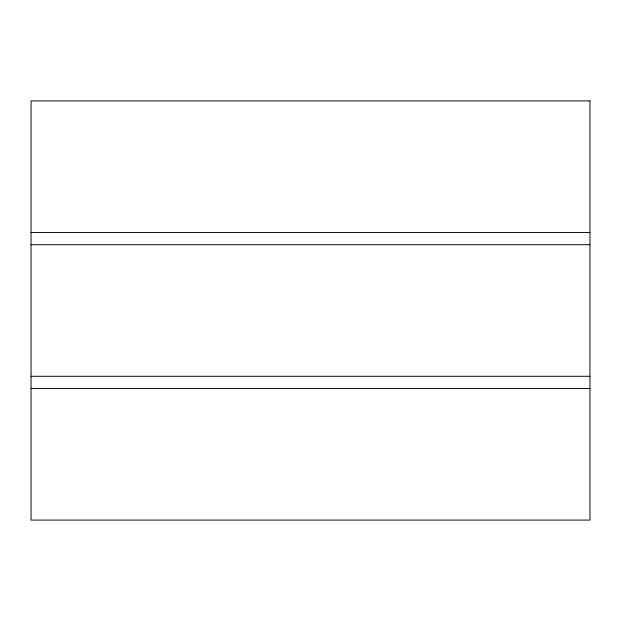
<?xml version="1.0" encoding="UTF-8"?>
<svg xmlns="http://www.w3.org/2000/svg" width="621" height="621" viewBox="0 0 621 621"><rect width="100%" height="100%" fill="white"/><g stroke="black" fill="none" stroke-linecap="round" stroke-linejoin="round"><path stroke-width="0.93" d="M31.05 232.487L589.95 232.487M31.05 244.713L589.95 244.713M31.05 376.287L589.95 376.287M31.05 388.513L589.95 388.513M589.95 100.912L31.05 100.912L31.05 520.087L589.95 520.087L589.95 100.912"/></g></svg>
